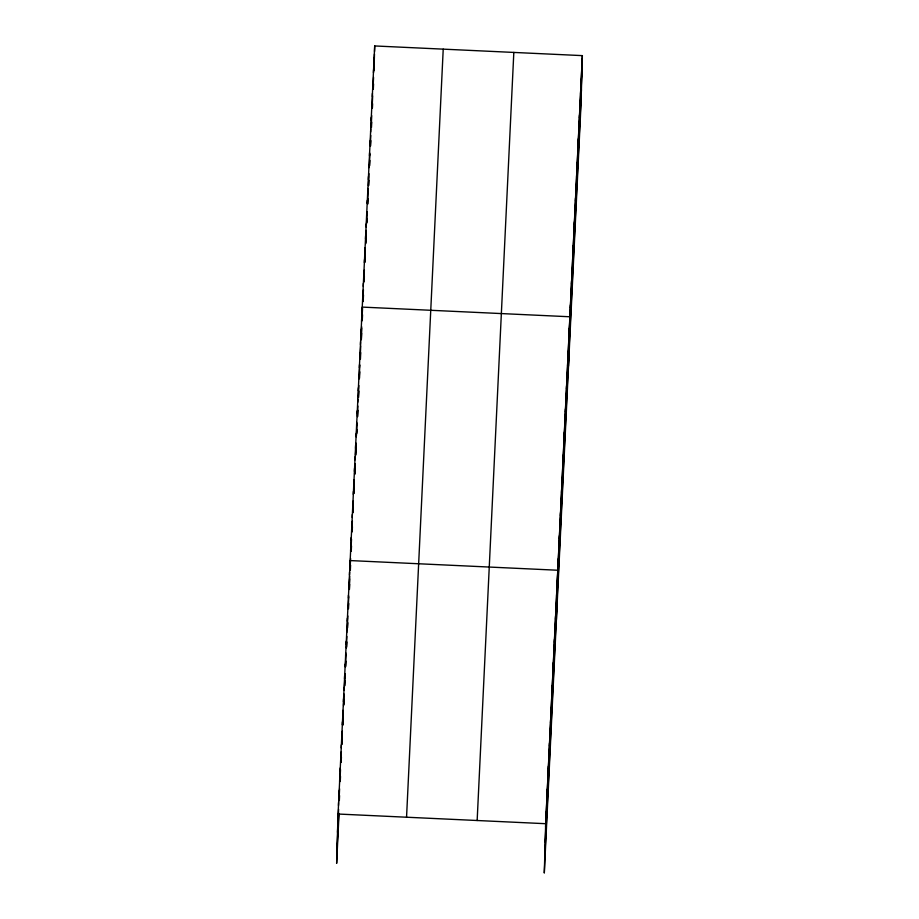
<?xml version="1.0" encoding="UTF-8"?>
<svg xmlns="http://www.w3.org/2000/svg" width="919" height="919" viewBox="0 0 919 919"><rect width="100%" height="100%" fill="white"/><g stroke="black" fill="none" stroke-linecap="round" stroke-linejoin="round"><path stroke-width="1.38" d="M338.491 805.492L338.571 802.505M339.042 793.97L339.122 790.983M339.616 781.46L339.674 779.461M340.133 770.926L340.225 767.951M340.685 759.416L340.765 756.429M341.236 747.894L341.317 744.907M341.788 736.372L341.868 733.385M342.339 724.85L342.419 721.863M342.89 713.328L342.971 710.341M343.442 701.806L343.522 698.819M343.982 690.284L344.074 687.297M344.533 678.762L344.625 675.775M345.119 666.241L345.176 664.253M345.636 655.718L345.716 652.731M346.187 644.196L346.268 641.209M346.739 632.674L346.819 629.687M347.29 621.152L347.371 618.165M347.864 608.642L347.922 606.643M348.393 598.108L348.473 595.133M348.933 586.598L349.025 583.611M349.484 575.076L349.576 572.089M349.323 589.355L349.679 576.293M349.898 568.654L350.128 560.567L557.787 570.239L556.409 619.578M350.621 551.032L350.667 549.045M351.138 540.51L351.219 537.523M351.69 528.988L351.77 526.001M352.241 517.466L352.322 514.479M352.793 505.944L352.873 502.957M353.344 494.422L353.424 491.435M353.884 482.9L353.976 479.913M354.435 471.378L354.527 468.391M354.987 459.856L355.079 456.869M355.538 448.334L355.619 445.347M356.09 436.812L356.17 433.825M356.641 425.29L356.721 422.315M357.192 413.78L357.273 410.793M357.744 402.258L357.824 399.271M358.295 390.736L358.376 387.749M358.835 379.214L358.927 376.227M359.386 367.692L359.478 364.705M359.938 356.17L360.03 353.183M360.489 344.648L360.57 341.661M361.041 333.126L361.121 330.139M361.592 321.604L361.672 318.617M361.351 338.514L361.638 328.014M361.856 320.283L362.224 307.095L569.895 316.768L568.516 366.118M362.706 298.216L362.787 295.229M363.269 286.337L363.361 283.362M363.844 274.471L363.924 271.484M364.406 262.604L364.487 259.618M364.969 250.726L365.061 247.751M365.544 238.86L365.624 235.873M366.107 226.993L366.187 224.006M366.681 215.126L366.761 212.14M367.244 203.248L367.324 200.262M367.807 191.382L367.887 188.395M368.381 179.515L368.462 176.528M368.944 167.637L369.024 164.65M369.507 155.77L369.587 152.784M370.081 143.904L370.162 140.917M370.644 132.026L370.725 129.039M371.207 120.159L371.287 117.172M371.781 108.293L371.862 105.306M372.344 96.415L372.425 93.428M372.907 84.548L372.988 81.561M373.482 72.681L373.562 69.695M374.044 60.803L374.125 57.817M374.033 69.488L374.47 54.037M374.538 51.487L374.699 45.95L582.359 55.622L580.98 104.973L544.301 873.05L545.679 823.7L582.359 55.622M546.15 815.164L546.231 812.189M546.702 803.654L546.782 800.667M547.253 792.132L547.333 789.145M547.804 780.61L547.885 777.623M548.356 769.088L548.436 766.101M548.907 757.566L548.988 754.579M549.447 746.044L549.539 743.057M549.999 734.522L550.09 731.535M550.55 723L550.63 720.014M551.101 711.478L551.182 708.492M551.653 699.956L551.733 696.97M552.204 688.434L552.285 685.448M552.756 676.912L552.836 673.926M553.307 665.39L553.387 662.404M553.858 653.869L553.939 650.882M554.398 642.347L554.49 639.371M554.95 630.836L555.042 627.849M555.501 619.314L555.581 616.327M556.052 607.792L556.133 604.805M556.604 596.27L556.684 593.283M557.155 584.748L557.236 581.761M558.258 561.704L558.338 558.718M558.809 550.182L558.89 547.196M559.349 538.66L559.441 535.674M559.901 527.138L559.993 524.152M560.452 515.616L560.533 512.63M561.004 504.094L561.084 501.108M561.555 492.573L561.635 489.586M562.106 481.051L562.187 478.064M562.658 469.529L562.738 466.542M563.209 458.018L563.29 455.031M563.761 446.496L563.841 443.509M564.3 434.974L564.392 431.987M564.852 423.452L564.944 420.465M565.403 411.93L565.484 408.944M565.955 400.408L566.035 397.422M566.506 388.886L566.586 385.9M567.057 377.364L567.138 374.378M567.609 365.842L567.689 362.856M568.16 354.32L568.241 351.334M568.7 342.798L568.792 339.812M569.252 331.277L569.343 328.29M570.377 307.888L570.458 304.901M570.94 296.021L571.021 293.035M571.503 284.143L571.595 281.157M572.077 272.277L572.158 269.29M572.64 260.41L572.721 257.423M573.203 248.532L573.295 245.545M573.778 236.665L573.858 233.679M574.341 224.799L574.421 221.812M574.903 212.921L574.995 209.934M575.478 201.054L575.558 198.067M576.041 189.188L576.121 186.201M576.604 177.31L576.695 174.323M577.178 165.443L577.258 162.456M577.741 153.576L577.821 150.59M578.304 141.698L578.396 138.712M578.878 129.832L578.959 126.845M579.441 117.965L579.521 114.978M580.004 106.087L580.096 103.1M580.578 94.22L580.659 91.234M581.141 82.354L581.222 79.367M581.704 70.476L581.796 67.501M337.939 817.014L374.699 45.95M337.514 832.315L338.606 809.271M339.042 800.311L339.582 788.789M339.95 781.104L340.501 769.594M340.869 761.908L341.363 751.662M341.73 743.988L342.339 731.179M342.638 724.781L343.258 711.984M343.557 705.585L344.108 694.063M344.476 686.378L345.084 673.581M345.395 667.183L346.003 654.374M346.314 647.975L346.865 636.453M347.233 628.768L347.841 615.971M348.209 608.286L348.76 596.776M349.117 589.09L349.611 578.844M350.036 569.883L350.587 558.361M350.955 550.688L351.506 539.166M351.874 531.481L352.368 521.245M352.793 512.285L353.344 500.763M353.712 493.078L354.252 481.556M354.619 473.882L355.113 463.635M355.538 454.675L356.09 443.153M356.457 435.468L357.009 423.958M357.376 416.273L357.859 406.026M358.295 397.065L358.847 385.543M359.203 377.87L359.823 365.061M360.122 358.663L360.73 345.866M361.041 339.467L361.649 326.659M361.971 320.111L362.534 308.233M362.913 300.318L363.419 289.772M363.798 281.857L364.361 269.991M364.74 262.076L365.302 250.198M365.682 242.294L366.244 230.416M366.566 223.822L367.129 211.956M367.508 204.041L368.071 192.174M368.393 185.581L368.956 173.702M369.335 165.788L369.897 153.921M370.277 146.006L370.782 135.461M371.161 127.546L371.724 115.668M372.103 107.764L372.666 95.886M373.045 87.971L373.551 77.426M373.872 70.832L374.182 64.238M337.066 848.076L338.72 813.51M339.329 800.713L339.57 795.59M340.248 781.506L340.489 776.394M341.167 762.31L341.408 757.187M342.017 744.39L342.327 737.98M342.936 725.183L343.246 718.784M343.913 704.701L344.154 699.577M344.832 685.505L345.073 680.382M345.751 666.298L345.992 661.175M346.67 647.091L346.911 641.979M347.577 627.895L347.83 622.772M348.496 608.688L348.738 603.576M349.415 589.493L349.657 584.369M350.334 570.285L350.576 565.162M351.253 551.09L351.495 545.966M352.161 531.883L352.414 526.759M353.08 512.687L353.333 507.564M353.999 493.48L354.24 488.357M354.918 474.273L355.228 467.874M355.837 455.077L356.135 448.679M356.871 433.308L357.054 429.472M357.663 416.675L357.973 410.276M358.582 397.467L358.892 391.069M359.501 378.272L359.811 371.862M360.42 359.065L360.719 352.666M361.339 339.823L361.649 333.229M362.281 320.042L362.534 314.769M363.166 301.581L363.476 294.976M364.108 281.788L364.361 276.516M365.05 262.007L365.245 258.055M365.934 243.546L366.244 236.953M366.945 222.444L367.129 218.481M367.818 203.972L368.071 198.699M368.703 185.512L368.956 180.239M369.645 165.73L369.897 160.446M370.598 145.937L370.851 140.664M371.471 127.477L371.724 122.204M372.425 107.695L372.609 103.732M373.298 89.223L373.551 83.951M339.031 813.453L336.641 863.378L338.02 814.027L545.679 823.7M406.554 817.221L443.222 49.144M477.156 820.518L513.824 52.429M545.599 826.686L582.278 58.609M545.174 841.988L581.853 73.911M544.737 857.749L581.405 89.671"/></g></svg>
